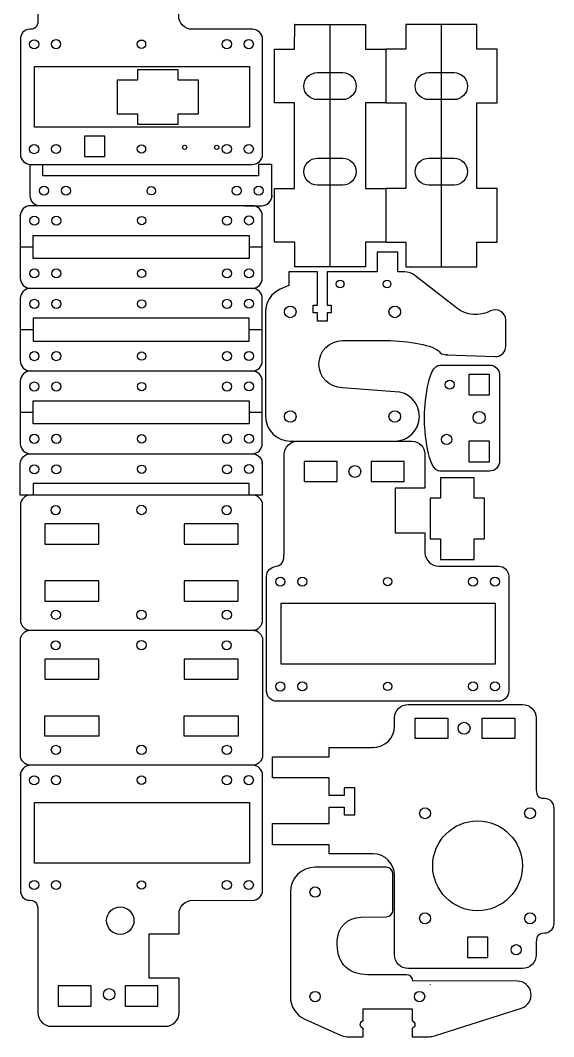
# Model space of a CAD drawing. Extents: x -242 to 725, y -105 to 391.
# Drawn here: x 566.4 to 724.7, y -104.7 to 196.6 of the extents above; entities that cross this region are included whole.
import ezdxf

# ---------------------------------------------------------------- set-up
doc = ezdxf.new("R2010")
doc.units = 0
doc.header["$MEASUREMENT"] = 0
doc.layers.add('LAYER_1', color=160, linetype='Continuous')

# ---------------------------------------------------------------- blocks, each defined once
blk = doc.blocks.new('AI9-BLK41')
at = {"layer": 'LAYER_1', "color": 1}
blk.add_circle((0, 0), 1.39, dxfattribs=at)
blk = doc.blocks.new('AI9-BLK40')
at = {"layer": 'LAYER_1', "color": 1}
blk.add_circle((0, 0), 1.39, dxfattribs=at)
blk = doc.blocks.new('AI9-BLK39')
at = {"layer": 'LAYER_1', "color": 1}
blk.add_circle((0, 0), 1.35, dxfattribs=at)
blk = doc.blocks.new('AI9-BLK38')
at = {"layer": 'LAYER_1', "color": 1}
blk.add_circle((0, 0), 1.35, dxfattribs=at)
blk = doc.blocks.new('AI9-BLK37')
at = {"layer": 'LAYER_1', "color": 1}
blk.add_circle((0, 0), 1.35, dxfattribs=at)
blk = doc.blocks.new('AI9-BLK36')
at = {"layer": 'LAYER_1', "color": 1}
blk.add_circle((0, 0), 1.35, dxfattribs=at)
blk = doc.blocks.new('AI9-BLK35')
at = {"layer": 'LAYER_1', "color": 1}
blk.add_circle((0, 0), 1.39, dxfattribs=at)
blk = doc.blocks.new('AI9-BLK34')
at = {"layer": 'LAYER_1', "color": 1}
blk.add_circle((0, 0), 1.35, dxfattribs=at)
blk = doc.blocks.new('AI9-BLK33')
at = {"layer": 'LAYER_1', "color": 1}
blk.add_circle((0, 0), 1.35, dxfattribs=at)
blk = doc.blocks.new('AI9-BLK32')
at = {"layer": 'LAYER_1', "color": 1}
blk.add_circle((0, 0), 1.39, dxfattribs=at)
blk = doc.blocks.new('AI9-BLK31')
at = {"layer": 'LAYER_1', "color": 1}
blk.add_circle((0, 0), 1.35, dxfattribs=at)
blk = doc.blocks.new('AI9-BLK30')
at = {"layer": 'LAYER_1', "color": 1}
blk.add_circle((0, 0), 1.35, dxfattribs=at)
blk = doc.blocks.new('AI9-BLK6')
at = {"layer": 'LAYER_1', "color": 1}
blk.add_open_spline([(1.72, 0), (1.72, 0.95), (0.95, 1.72), (0, 1.72), (-0.95, 1.72), (-1.72, 0.95), (-1.72, 0), (-1.72, -0.95), (-0.95, -1.72), (0, -1.72), (0.95, -1.72), (1.72, -0.95), (1.72, 0), (1.72, 0), (1.72, 0), (1.72, 0)], degree=3, knots=[0, 0, 0, 0, 1, 1, 1, 2, 2, 2, 3, 3, 3, 4, 4, 4, 5, 5, 5, 5], dxfattribs=at)
blk = doc.blocks.new('AI9-BLK5')
at = {"layer": 'LAYER_1', "color": 1}
blk.add_open_spline([(1.72, 0), (1.72, 0.95), (0.95, 1.72), (0, 1.72), (-0.95, 1.72), (-1.72, 0.95), (-1.72, 0), (-1.72, -0.95), (-0.95, -1.72), (0, -1.72), (0.95, -1.72), (1.72, -0.95), (1.72, 0), (1.72, 0), (1.72, 0), (1.72, 0)], degree=3, knots=[0, 0, 0, 0, 1, 1, 1, 2, 2, 2, 3, 3, 3, 4, 4, 4, 5, 5, 5, 5], dxfattribs=at)
blk = doc.blocks.new('AI9-BLK4')
at = {"layer": 'LAYER_1', "color": 1}
blk.add_open_spline([(1.72, 0), (1.72, 0.95), (0.95, 1.72), (0, 1.72), (-0.95, 1.72), (-1.72, 0.95), (-1.72, 0), (-1.72, -0.95), (-0.95, -1.72), (0, -1.72), (0.95, -1.72), (1.72, -0.95), (1.72, 0), (1.72, 0), (1.72, 0), (1.72, 0)], degree=3, knots=[0, 0, 0, 0, 1, 1, 1, 2, 2, 2, 3, 3, 3, 4, 4, 4, 5, 5, 5, 5], dxfattribs=at)
blk = doc.blocks.new('AI9-BLK3')
at = {"layer": 'LAYER_1', "color": 1}
blk.add_open_spline([(1.72, 0), (1.72, 0.95), (0.95, 1.72), (0, 1.72), (-0.95, 1.72), (-1.72, 0.95), (-1.72, 0), (-1.72, -0.95), (-0.95, -1.72), (0, -1.72), (0.95, -1.72), (1.72, -0.95), (1.72, 0), (1.72, 0), (1.72, 0), (1.72, 0)], degree=3, knots=[0, 0, 0, 0, 1, 1, 1, 2, 2, 2, 3, 3, 3, 4, 4, 4, 5, 5, 5, 5], dxfattribs=at)
blk = doc.blocks.new('AI9-BLK2')
at = {"layer": 'LAYER_1', "color": 7}
blk.add_lwpolyline([(16.511654, -28.635375), (10.510986, -28.635375), (10.510986, -35.878344), (-10.510986, -35.878344), (-10.510986, -28.635375), (-16.511654, -28.635375), (-16.513032, -12.669425), (-10.512364, -12.669425), (-10.513053, 12.660984), (-16.513721, 12.660984), (-16.513721, 28.65863), (-10.513053, 28.65863), (-10.510986, 35.878172), (-10.513053, 35.878172), (10.513053, 35.878172), (10.513053, 28.65863), (16.513721, 28.65863)], dxfattribs=at)

msp = doc.modelspace()

# ---------------------------------------------------------------- linework, layer by layer
at = {"layer": 'LAYER_1', "color": 1}
for p, q in [((658.36, 123.52), (658.36, 195.28)), ((691.38, 123.52), (691.38, 195.28))]:
    msp.add_line(p, q, dxfattribs=at)
at = {"layer": 'LAYER_1', "color": 239}
for p, q in [((674.87, 188.06), (674.87, 172.06)), ((674.87, 146.73), (674.87, 130.76))]:
    msp.add_line(p, q, dxfattribs=at)
at = {"layer": 'LAYER_1', "color": 7}
for p, q in [((570.3, 129.36), (566.45, 129.36)), ((638.25, 129.36), (634.3, 129.36)), ((570.3, 104.85), (566.45, 104.85)), ((638.25, 104.85), (634.3, 104.85)), ((570.3, 80.34), (566.45, 80.34)), ((638.25, 80.34), (634.3, 80.34)), ((688.13, -89.37), (688.13, -89.27))]:
    msp.add_line(p, q, dxfattribs=at)
for points in [[(707.89, 130.76), (707.9, 146.73), (701.9, 146.73), (701.9, 172.06), (707.9, 172.06), (707.9, 188.06), (701.9, 188.06), (701.9, 195.28), (680.87, 195.28), (680.87, 195.28), (680.87, 188.06), (674.87, 188.06), (674.87, 172.06), (680.87, 172.06), (680.87, 146.73), (674.87, 146.73), (674.87, 130.76), (680.87, 130.76), (680.87, 123.52), (701.89, 123.52), (701.89, 130.76), (707.89, 130.76)], [(674.87, 172.06), (668.87, 172.06), (668.87, 146.73), (674.87, 146.73)], [(638.25, 55.83), (634.3, 55.83), (634.3, 59.27), (570.3, 59.27), (570.3, 55.83)]]:
    msp.add_lwpolyline(points, dxfattribs=at)
at = {"layer": 'LAYER_1', "color": 1}
for points in [[(570.68, 164.88), (570.68, 182.85), (634.43, 182.85), (634.43, 164.88)], [(591.55, 156.16), (591.55, 162.19), (585.52, 162.19), (585.52, 156.16)], [(699.67, 85.41), (699.67, 91.7), (705.52, 91.7), (705.52, 85.41)], [(634.3, 83.78), (634.3, 76.9), (570.3, 76.9), (570.3, 83.78)], [(699.66, 65.6), (699.66, 71.86), (705.51, 71.86), (705.51, 65.6)], [(660.46, 65.81), (650.71, 65.81), (650.71, 59.81), (660.46, 59.81)], [(680.32, 65.81), (670.57, 65.81), (670.57, 59.81), (680.32, 59.81)], [(643.71, 23.73), (643.71, 5.76), (707.46, 5.76), (707.46, 23.73)], [(683.64, -10.26), (693.33, -10.26), (693.33, -16.29), (683.64, -16.29)], [(703.5, -10.26), (713.2, -10.26), (713.2, -16.29), (703.5, -16.29)], [(570.68, -53.29), (570.68, -35.32), (634.43, -35.32), (634.43, -53.29)], [(699.1, -81.25), (705.13, -81.25), (705.13, -75.22), (699.1, -75.22)], [(577.68, -95.63), (587.43, -95.63), (587.43, -89.63), (577.68, -89.63)], [(597.54, -95.63), (607.29, -95.63), (607.29, -89.63), (597.54, -89.63)]]:
    msp.add_lwpolyline(points, close=True, dxfattribs=at)
at = {"layer": 'LAYER_1', "color": 250}
msp.add_lwpolyline([(570.3, 125.92), (570.3, 132.8), (634.3, 132.8), (634.3, 125.92)], close=True, dxfattribs=at)
at = {"layer": 'LAYER_1', "color": 7}
msp.add_lwpolyline([(570.3, 108.29), (570.3, 101.41), (634.3, 101.41), (634.3, 108.29)], close=True, dxfattribs=at)
at = {"layer": 'LAYER_1', "color": 1}
for points in [[(691.09, 36.78), (701.14, 36.78), (701.14, 42.82), (704.16, 42.82), (704.16, 54.88), (701.14, 54.88), (701.14, 60.91), (691.09, 60.91), (691.09, 54.88), (688.08, 54.88), (688.08, 42.82), (691.09, 42.82), (691.09, 36.78)], [(589.73, 47.26), (573.73, 47.26), (573.73, 41.26), (589.73, 41.26), (589.73, 47.26)], [(631.06, 47.26), (615.06, 47.26), (615.06, 41.26), (631.06, 41.26), (631.06, 47.26)], [(589.73, 30.4), (573.73, 30.4), (573.73, 24.4), (589.73, 24.4), (589.73, 30.4)], [(631.06, 30.4), (615.06, 30.4), (615.06, 24.4), (631.06, 24.4), (631.06, 30.4)], [(589.73, 7.21), (573.73, 7.21), (573.73, 1.21), (589.73, 1.21), (589.73, 7.21)], [(631.06, 7.21), (615.06, 7.21), (615.06, 1.21), (631.06, 1.21), (631.06, 7.21)], [(589.73, -9.64), (589.73, -15.64), (573.73, -15.64), (573.73, -9.64), (589.73, -9.64)], [(631.06, -9.64), (631.06, -15.64), (615.06, -15.64), (615.06, -9.64), (631.06, -9.64)]]:
    msp.add_lwpolyline(points, dxfattribs=at)
for centre, radius in [((570.56, 189.45), 1.35), ((577.07, 189.49), 1.35), ((602.4, 189.49), 1.24), ((627.73, 189.49), 1.35), ((634.24, 189.49), 1.35), ((570.56, 158.38), 1.35), ((577.07, 158.42), 1.35), ((627.73, 158.42), 1.35), ((634.24, 158.42), 1.35), ((602.4, 158.42), 1.24), ((615.2, 158.93), 0.625), ((624.73, 158.93), 0.625), ((573.46, 146.04), 1.35), ((579.97, 146.04), 1.35), ((605.3, 146.03), 1.24), ((630.63, 146.04), 1.35), ((637.14, 146.08), 1.35), ((634.3, 137.24), 1.35), ((570.62, 137.2), 1.35), ((577.13, 137.2), 1.35), ((602.45, 137.2), 1.24), ((627.78, 137.2), 1.35), ((570.62, 121.53), 1.35), ((577.13, 121.53), 1.35), ((602.45, 121.52), 1.24), ((627.78, 121.53), 1.35), ((634.3, 121.57), 1.35), ((661.33, 118.41), 1.15), ((675.27, 118.41), 1.15), ((570.62, 112.51), 1.35), ((577.13, 112.51), 1.35), ((602.45, 112.51), 1.24), ((627.78, 112.51), 1.35), ((634.3, 112.55), 1.35), ((570.62, 97.02), 1.35), ((577.13, 97.02), 1.35), ((602.45, 97.02), 1.24), ((627.78, 97.02), 1.35), ((634.3, 97.06), 1.35), ((570.62, 88), 1.35), ((577.13, 88), 1.35), ((602.45, 88), 1.24), ((627.78, 88), 1.35), ((634.3, 88.05), 1.35), ((693.87, 88.58), 1.35), ((702.59, 78.84), 1.8), ((570.62, 72.51), 1.35), ((577.13, 72.51), 1.35), ((602.45, 72.5), 1.24), ((627.78, 72.51), 1.35), ((634.3, 72.55), 1.35), ((692.94, 72.33), 1.51), ((570.62, 63.49), 1.35), ((577.13, 63.49), 1.35), ((602.45, 63.49), 1.24), ((627.78, 63.49), 1.35), ((634.3, 63.53), 1.35), ((665.71, 62.82), 1.75), ((643.59, 30.14), 1.35), ((650.1, 30.18), 1.35), ((675.43, 30.19), 1.24), ((700.76, 30.18), 1.35), ((707.27, 30.18), 1.35), ((643.59, -0.93), 1.35), ((650.1, -0.88), 1.35), ((675.43, -0.88), 1.24), ((700.76, -0.88), 1.35), ((707.27, -0.88), 1.35), ((698.11, -13.28), 1.76), ((570.56, -28.72), 1.35), ((577.07, -28.68), 1.35), ((602.4, -28.68), 1.24), ((627.73, -28.68), 1.35), ((634.24, -28.68), 1.35), ((686.54, -38.49), 1.63), ((717.69, -38.49), 1.63), ((702.12, -54.06), 13.32), ((570.56, -59.79), 1.35), ((577.07, -59.75), 1.35), ((602.4, -59.75), 1.24), ((627.73, -59.75), 1.35), ((634.24, -59.75), 1.35), ((653.91, -61.85), 1.53), ((596.11, -70.33), 4.06), ((686.54, -69.64), 1.63), ((717.69, -69.64), 1.63), ((592.79, -92.17), 1.7), ((653.91, -92.85), 1.53), ((684.91, -92.85), 1.53)]:
    msp.add_circle(centre, radius, dxfattribs=at)
at = {"layer": 'LAYER_1', "color": 250}
for points, knots in [([(571.69, 221.13), (571.69, 221.13), (577.69, 221.13), (577.69, 221.13), (577.69, 221.13), (577.69, 227.13), (577.69, 227.13), (577.69, 227.13), (587.43, 227.13), (587.43, 227.13), (587.43, 227.13), (587.43, 221.13), (587.43, 221.13), (587.43, 221.13), (590.83, 221.13), (590.83, 221.13), (590.83, 221.13), (590.83, 210.5), (590.83, 210.5), (590.83, 210.5), (588.6, 210.5), (588.6, 210.5), (588.6, 210.5), (588.6, 207.58), (588.6, 207.58), (588.6, 207.58), (590.83, 207.58), (590.83, 207.58), (590.83, 207.58), (590.83, 207.58), (590.83, 207.58), (590.83, 207.58), (594.38, 207.58), (594.38, 207.58), (594.38, 207.58), (594.38, 207.58), (594.38, 207.58), (594.38, 207.58), (596.61, 207.58), (596.61, 207.58), (596.61, 207.58), (596.61, 210.5), (596.61, 210.5), (596.61, 210.5), (594.38, 210.5), (594.38, 210.5), (594.38, 210.5), (594.38, 221.13), (594.38, 221.13), (594.38, 221.13), (597.44, 221.13), (597.44, 221.13), (597.44, 221.13), (597.44, 227.13), (597.44, 227.13), (597.44, 227.13), (607.29, 227.12), (607.29, 227.12), (607.29, 227.12), (607.29, 221.12), (607.29, 221.12), (607.29, 221.12), (613.44, 221.13), (613.44, 221.13), (613.44, 221.13), (613.44, 217.14), (613.44, 217.14), (613.44, 217.14), (604.63, 217.14), (604.63, 217.14), (604.63, 217.14), (604.63, 203.95), (604.63, 203.95), (604.63, 203.95), (613.44, 203.95), (613.44, 203.95), (613.44, 203.95), (613.44, 197.91), (613.44, 197.91), (613.44, 195.7), (615.23, 193.91), (617.44, 193.91), (617.44, 193.91), (617.44, 193.91), (617.44, 193.91), (617.44, 193.91), (635.32, 193.91), (635.32, 193.91), (636.98, 193.91), (638.32, 192.57), (638.32, 190.91), (638.32, 190.91), (638.32, 156.87), (638.32, 156.87), (638.32, 155.21), (636.98, 153.87), (635.32, 153.87), (635.32, 153.87), (635.32, 153.87), (635.32, 153.87), (635.32, 153.87), (569.48, 153.87), (569.48, 153.87), (567.82, 153.87), (566.48, 155.21), (566.48, 156.87), (566.48, 156.87), (566.48, 190.91), (566.48, 190.91), (566.48, 192.57), (567.58, 193.91), (569.24, 193.91), (571.43, 193.91), (571.67, 195.09), (571.69, 197.28), (571.69, 197.28), (571.69, 221.13), (571.69, 221.13)], [0, 0, 0, 0, 1, 1, 1, 2, 2, 2, 3, 3, 3, 4, 4, 4, 5, 5, 5, 6, 6, 6, 7, 7, 7, 8, 8, 8, 9, 9, 9, 10, 10, 10, 11, 11, 11, 12, 12, 12, 13, 13, 13, 14, 14, 14, 15, 15, 15, 16, 16, 16, 17, 17, 17, 18, 18, 18, 19, 19, 19, 20, 20, 20, 21, 21, 21, 22, 22, 22, 23, 23, 23, 24, 24, 24, 25, 25, 25, 26, 26, 26, 27, 27, 27, 28, 28, 28, 29, 29, 29, 30, 30, 30, 31, 31, 31, 32, 32, 32, 33, 33, 33, 34, 34, 34, 35, 35, 35, 36, 36, 36, 37, 37, 37, 38, 38, 38, 39, 39, 39, 39]), ([(724.7, -37.04), (724.7, -35.39), (723.59, -34.05), (721.94, -34.05), (719.74, -34.05), (719.5, -32.87), (719.48, -30.67), (719.48, -30.67), (719.48, -10.25), (719.48, -10.25), (719.48, -8.03), (717.69, -6.23), (715.46, -6.23), (715.46, -6.23), (681.5, -6.23), (681.5, -6.23), (679.28, -6.23), (677.48, -8.03), (677.48, -10.25), (677.48, -10.25), (677.48, -10.26), (677.48, -10.26), (677.48, -10.26), (677.48, -10.25), (677.48, -10.25), (677.48, -10.25), (677.48, -12.66), (677.48, -12.66), (677.48, -16.24), (674.53, -19.03), (670.96, -19.03), (670.96, -19.03), (670.96, -19.04), (670.96, -19.04), (670.96, -19.04), (671.11, -19.04), (671.11, -19.04), (671.11, -19.04), (658.11, -19.04), (658.11, -19.04), (658.11, -19.04), (658.11, -19.04), (658.11, -19.04), (658.11, -19.04), (658.11, -21.68), (658.11, -21.68), (658.11, -21.68), (658.11, -21.72), (658.11, -21.72), (658.11, -21.72), (641.25, -21.72), (641.25, -21.72), (641.25, -21.72), (641.25, -27.97), (641.25, -27.97), (641.25, -27.97), (658.11, -27.97), (658.11, -27.97), (658.11, -27.97), (658.11, -33.18), (658.11, -33.18), (658.11, -33.18), (662.54, -33.18), (662.54, -33.18), (662.54, -33.18), (662.54, -30.96), (662.54, -30.96), (662.54, -30.96), (665.67, -30.96), (665.67, -30.96), (665.67, -30.96), (665.67, -38.95), (665.67, -38.95), (665.67, -38.95), (662.54, -38.95), (662.54, -38.95), (662.54, -38.95), (662.54, -36.73), (662.54, -36.73), (662.54, -36.73), (658.11, -36.73), (658.11, -36.73), (658.11, -36.73), (658.11, -41.52), (658.11, -41.52), (658.11, -41.52), (641.25, -41.52), (641.25, -41.52), (641.25, -41.52), (641.25, -47.82), (641.25, -47.82), (641.25, -47.82), (641.25, -47.82), (641.25, -47.82), (641.25, -47.82), (658.11, -47.82), (658.11, -47.82), (658.11, -47.82), (658.11, -50.49), (658.11, -50.49), (658.11, -50.49), (671.11, -50.49), (671.11, -50.49), (674.68, -50.49), (677.48, -53.39), (677.48, -56.96), (677.48, -56.96), (677.48, -56.96), (677.48, -56.96), (677.48, -56.96), (677.48, -80.46), (677.48, -80.46), (677.48, -82.68), (679.28, -84.53), (681.5, -84.53), (681.5, -84.53), (715.46, -84.53), (715.46, -84.53), (716.53, -84.53), (717.55, -84.05), (718.31, -83.3), (719.06, -82.55), (719.48, -81.52), (719.48, -80.46), (719.48, -80.46), (719.48, -77.46), (719.48, -77.46), (719.5, -75.26), (719.74, -74.08), (721.94, -74.08), (723.59, -74.08), (724.7, -72.74), (724.7, -71.09), (724.7, -71.09), (724.7, -37.04), (724.7, -37.04)], [0, 0, 0, 0, 1, 1, 1, 2, 2, 2, 3, 3, 3, 4, 4, 4, 5, 5, 5, 6, 6, 6, 7, 7, 7, 8, 8, 8, 9, 9, 9, 10, 10, 10, 11, 11, 11, 12, 12, 12, 13, 13, 13, 14, 14, 14, 15, 15, 15, 16, 16, 16, 17, 17, 17, 18, 18, 18, 19, 19, 19, 20, 20, 20, 21, 21, 21, 22, 22, 22, 23, 23, 23, 24, 24, 24, 25, 25, 25, 26, 26, 26, 27, 27, 27, 28, 28, 28, 29, 29, 29, 30, 30, 30, 31, 31, 31, 32, 32, 32, 33, 33, 33, 34, 34, 34, 35, 35, 35, 36, 36, 36, 37, 37, 37, 38, 38, 38, 39, 39, 39, 40, 40, 40, 41, 41, 41, 42, 42, 42, 43, 43, 43, 44, 44, 44, 45, 45, 45, 45])]:
    msp.add_open_spline(points, degree=3, knots=knots, dxfattribs=at)
at = {"layer": 'LAYER_1', "color": 7}
for points, knots in [([(601.21, 181.86), (601.21, 181.86), (613.27, 181.86), (613.27, 181.86), (613.27, 181.86), (613.27, 178.85), (613.27, 178.85), (613.27, 178.85), (619.3, 178.85), (619.3, 178.85), (619.3, 178.85), (619.3, 168.8), (619.3, 168.8), (619.3, 168.8), (613.27, 168.8), (613.27, 168.8), (613.27, 168.8), (613.27, 165.78), (613.27, 165.78), (613.27, 165.78), (601.21, 165.78), (601.21, 165.78), (601.21, 165.78), (601.21, 168.8), (601.21, 168.8), (601.21, 168.8), (595.18, 168.8), (595.18, 168.8), (595.18, 171.23), (595.18, 178.85), (595.18, 178.85), (595.18, 178.85), (601.21, 178.85), (601.21, 178.85), (601.21, 178.85), (601.21, 181.86), (601.21, 181.86)], [0, 0, 0, 0, 1, 1, 1, 2, 2, 2, 3, 3, 3, 4, 4, 4, 5, 5, 5, 6, 6, 6, 7, 7, 7, 8, 8, 8, 9, 9, 9, 10, 10, 10, 11, 11, 11, 12, 12, 12, 12]), ([(569.29, 153.87), (569.29, 153.87), (569.29, 144.62), (569.29, 144.62), (569.29, 142.96), (570.64, 141.62), (572.29, 141.62)], [0, 0, 0, 0, 1, 1, 1, 2, 2, 2, 2]), ([(633.1, 141.61), (633.1, 141.61), (638.1, 141.61), (638.1, 141.61), (639.76, 141.61), (641.1, 142.96), (641.1, 144.61), (641.1, 144.61), (641.1, 144.23), (641.1, 144.23), (641.1, 144.23), (641.1, 153.87), (641.1, 153.87), (641.1, 153.87), (637.14, 153.87), (637.14, 153.87), (637.14, 153.87), (637.14, 150.43), (637.14, 150.43), (637.14, 150.43), (573.15, 150.43), (573.15, 150.43), (573.15, 150.43), (573.15, 153.87), (573.15, 153.87)], [0, 0, 0, 0, 1, 1, 1, 2, 2, 2, 3, 3, 3, 4, 4, 4, 5, 5, 5, 6, 6, 6, 7, 7, 7, 8, 8, 8, 8]), ([(635.25, 117.1), (636.91, 117.1), (638.25, 118.45), (638.25, 120.1), (638.25, 120.1), (638.25, 138.62), (638.25, 138.62), (638.25, 140.27), (636.91, 141.62), (635.25, 141.62), (635.25, 141.62), (569.45, 141.62), (569.45, 141.62), (567.79, 141.62), (566.45, 140.27), (566.45, 138.61), (566.45, 138.61), (566.48, 139.01), (566.48, 139.01), (566.48, 139.01), (566.45, 138.61), (566.45, 138.61), (566.45, 138.61), (566.45, 120.11), (566.45, 120.11), (566.45, 118.45), (567.79, 117.11), (569.45, 117.11)], [0, 0, 0, 0, 1, 1, 1, 2, 2, 2, 3, 3, 3, 4, 4, 4, 5, 5, 5, 6, 6, 6, 7, 7, 7, 8, 8, 8, 9, 9, 9, 9]), ([(643.55, 116.82), (640.91, 115.64), (639.22, 113.02), (639.22, 110.14), (639.22, 110.14), (639.22, 83.67), (639.22, 83.67), (639.22, 83.67), (639.22, 79.13), (639.22, 79.13), (639.22, 75.09), (642.5, 71.81), (646.55, 71.81), (646.55, 71.81), (656.18, 71.81), (656.18, 71.81), (656.18, 71.81), (677.55, 71.81), (677.55, 71.81), (677.55, 71.81), (677.55, 71.81), (677.55, 71.81), (681.59, 71.81), (684.88, 75.09), (684.88, 79.14), (684.88, 83.18), (681.59, 86.47), (677.55, 86.47), (677.55, 86.47), (662.05, 87.64), (662.05, 87.64), (658.18, 87.64), (655.05, 90.77), (655.05, 94.64), (655.05, 98.51), (658.18, 101.64), (662.05, 101.64), (662.05, 101.64), (675.04, 101.64), (675.04, 101.64), (681.53, 101.64), (689.28, 100.21), (690.82, 98.32), (690.82, 98.32), (690.82, 98.32), (690.82, 98.32), (690.82, 97.81), (691.89, 97.4), (693.21, 97.4), (693.21, 97.4), (692.77, 97.42), (692.77, 97.42), (692.77, 97.42), (707.41, 96.88), (707.41, 96.88), (709.12, 96.88), (710.51, 98.26), (710.51, 99.98), (710.51, 99.98), (710.51, 107.65), (710.51, 107.65), (710.51, 108.73), (709.94, 109.73), (709.02, 110.29), (708.09, 110.86), (706.94, 110.9), (705.98, 110.4), (702.71, 108.71), (698.76, 109.07), (695.85, 111.34), (695.85, 111.34), (683.55, 120.93), (683.55, 120.93), (682.65, 121.63), (681.55, 122.01), (680.41, 122.01), (680.41, 122.01), (678.49, 122.01), (678.49, 122.01), (678.49, 122.01), (678.49, 127.85), (678.49, 127.85), (678.49, 127.85), (672.29, 127.85), (672.29, 127.85), (672.29, 127.85), (672.29, 122.01), (672.29, 122.01), (672.29, 122.01), (657.49, 122.01), (657.49, 122.01), (657.49, 122.01), (657.49, 112.15), (657.49, 112.15), (657.49, 112.15), (658.69, 112.15), (658.69, 112.15), (658.69, 112.15), (658.69, 109.85), (658.69, 109.85), (658.69, 109.85), (657.49, 109.85), (657.49, 109.85), (657.49, 109.85), (657.49, 107.35), (657.49, 107.35), (657.49, 107.35), (654.58, 107.35), (654.58, 107.35), (654.58, 107.35), (654.58, 109.85), (654.58, 109.85), (654.58, 109.85), (653.38, 109.85), (653.38, 109.85), (653.38, 109.85), (653.38, 112.15), (653.38, 112.15), (653.38, 112.15), (654.58, 112.15), (654.58, 112.15), (654.58, 112.15), (654.58, 122.01), (654.58, 122.01), (654.58, 122.01), (646.11, 122.01), (646.11, 122.01), (646.11, 122.01), (646.11, 117.99), (646.11, 117.99), (646.11, 117.99), (643.52, 116.82), (643.52, 116.82)], [0, 0, 0, 0, 1, 1, 1, 2, 2, 2, 3, 3, 3, 4, 4, 4, 5, 5, 5, 6, 6, 6, 7, 7, 7, 8, 8, 8, 9, 9, 9, 10, 10, 10, 11, 11, 11, 12, 12, 12, 13, 13, 13, 14, 14, 14, 15, 15, 15, 16, 16, 16, 17, 17, 17, 18, 18, 18, 19, 19, 19, 20, 20, 20, 21, 21, 21, 22, 22, 22, 23, 23, 23, 24, 24, 24, 25, 25, 25, 26, 26, 26, 27, 27, 27, 28, 28, 28, 29, 29, 29, 30, 30, 30, 31, 31, 31, 32, 32, 32, 33, 33, 33, 34, 34, 34, 35, 35, 35, 36, 36, 36, 37, 37, 37, 38, 38, 38, 39, 39, 39, 40, 40, 40, 41, 41, 41, 42, 42, 42, 43, 43, 43, 44, 44, 44, 44]), ([(635.25, 92.6), (636.91, 92.6), (638.25, 93.94), (638.25, 95.6), (638.25, 95.6), (638.25, 95.6), (638.25, 95.6), (638.25, 95.6), (638.25, 114.1), (638.25, 114.1), (638.25, 114.1), (638.25, 114.1), (638.25, 114.1), (638.25, 115.76), (636.91, 117.1), (635.25, 117.1), (635.25, 117.1), (569.45, 117.1), (569.45, 117.1), (567.79, 117.1), (566.45, 115.76), (566.45, 114.1), (566.45, 114.1), (566.45, 95.6), (566.45, 95.6), (566.45, 93.94), (567.79, 92.6), (569.45, 92.6)], [0, 0, 0, 0, 1, 1, 1, 2, 2, 2, 3, 3, 3, 4, 4, 4, 5, 5, 5, 6, 6, 6, 7, 7, 7, 8, 8, 8, 9, 9, 9, 9]), ([(690.93, 94.38), (687.32, 94.38), (686.34, 82.26), (686.34, 78.65), (686.34, 75.04), (687.32, 62.92), (690.93, 62.92), (690.93, 62.92), (705.66, 62.92), (705.66, 62.92), (706.46, 62.92), (707.22, 63.24), (707.79, 63.81), (708.35, 64.37), (708.67, 65.14), (708.67, 65.94), (708.67, 65.94), (708.67, 91.36), (708.67, 91.36), (708.67, 93.03), (707.32, 94.38), (705.66, 94.38), (705.66, 94.38), (690.93, 94.38), (690.93, 94.38)], [0, 0, 0, 0, 1, 1, 1, 2, 2, 2, 3, 3, 3, 4, 4, 4, 5, 5, 5, 6, 6, 6, 7, 7, 7, 8, 8, 8, 8]), ([(635.25, 68.08), (636.91, 68.08), (638.25, 69.43), (638.25, 71.08), (638.25, 71.08), (638.25, 89.6), (638.25, 89.6), (638.25, 91.25), (636.91, 92.6), (635.25, 92.6), (635.25, 92.6), (569.45, 92.59), (569.45, 92.59), (567.79, 92.59), (566.45, 91.25), (566.45, 89.59), (566.45, 89.59), (566.45, 71.09), (566.45, 71.09), (566.45, 69.43), (567.79, 68.09), (569.45, 68.09)], [0, 0, 0, 0, 1, 1, 1, 2, 2, 2, 3, 3, 3, 4, 4, 4, 5, 5, 5, 6, 6, 6, 7, 7, 7, 7]), ([(682.58, 71.81), (683.64, 71.81), (684.66, 71.39), (685.41, 70.64), (686.16, 69.89), (686.46, 68.87), (686.46, 68.24), (686.46, 68.24), (686.46, 57.83), (686.46, 57.83), (686.46, 57.83), (677.66, 57.83), (677.66, 57.83), (677.66, 57.83), (677.66, 44.63), (677.66, 44.63), (677.66, 44.63), (686.46, 44.63), (686.46, 44.63), (686.46, 44.63), (686.46, 44.23), (686.46, 44.23), (686.46, 44.23), (686.46, 38.75), (686.46, 38.75), (686.46, 37.69), (687.01, 36.67), (687.76, 35.92), (688.51, 35.17), (689.52, 34.75), (690.58, 34.75), (690.58, 34.75), (690.58, 34.75), (690.58, 34.75), (690.58, 34.75), (708.35, 34.75), (708.35, 34.75), (710.01, 34.75), (711.35, 33.4), (711.35, 31.75), (711.35, 31.75), (711.35, -2.3), (711.35, -2.3), (711.35, -3.95), (710.01, -5.3), (708.35, -5.3), (708.35, -5.3), (708.31, -5.3), (708.31, -5.3), (708.31, -5.3), (642.51, -5.3), (642.51, -5.3), (642.51, -5.3), (642.51, -5.3), (642.51, -5.3), (640.85, -5.3), (639.51, -3.96), (639.51, -2.3), (639.51, -2.3), (639.51, -2.68), (639.51, -2.68), (639.51, -2.68), (639.51, 31.74), (639.51, 31.74), (639.51, 33.28), (640.78, 34.55), (642.27, 34.72), (644.28, 34.96), (644.69, 36.45), (644.71, 38.52), (644.71, 38.52), (644.71, 38.52), (644.71, 38.52), (644.71, 38.52), (644.71, 67.8), (644.71, 67.8)], [0, 0, 0, 0, 1, 1, 1, 2, 2, 2, 3, 3, 3, 4, 4, 4, 5, 5, 5, 6, 6, 6, 7, 7, 7, 8, 8, 8, 9, 9, 9, 10, 10, 10, 11, 11, 11, 12, 12, 12, 13, 13, 13, 14, 14, 14, 15, 15, 15, 16, 16, 16, 17, 17, 17, 18, 18, 18, 19, 19, 19, 20, 20, 20, 21, 21, 21, 22, 22, 22, 23, 23, 23, 24, 24, 24, 25, 25, 25, 25]), ([(644.71, 67.8), (644.71, 67.8), (644.71, 67.8), (644.71, 67.8), (644.71, 70.01), (646.5, 71.81), (648.71, 71.81), (648.71, 71.81), (682.58, 71.81), (682.58, 71.81)], [0, 0, 0, 0, 1, 1, 1, 2, 2, 2, 3, 3, 3, 3]), ([(570.3, 55.83), (570.3, 55.83), (566.45, 55.83), (566.45, 55.83), (566.45, 55.83), (566.45, 65.08), (566.45, 65.08), (566.45, 66.74), (567.79, 68.08), (569.45, 68.08), (569.45, 68.08), (635.25, 68.08), (635.25, 68.08), (636.91, 68.08), (638.25, 66.74), (638.25, 65.08), (638.25, 65.08), (638.25, 65.47), (638.25, 65.47), (638.25, 65.47), (638.25, 55.83), (638.25, 55.83)], [0, 0, 0, 0, 1, 1, 1, 2, 2, 2, 3, 3, 3, 4, 4, 4, 5, 5, 5, 6, 6, 6, 7, 7, 7, 7]), ([(635.32, 15.79), (636.98, 15.79), (638.32, 14.44), (638.32, 12.79), (638.32, 12.79), (638.32, -21.26), (638.32, -21.26), (638.32, -22.91), (636.98, -24.26), (635.32, -24.26), (635.32, -24.26), (569.47, -24.26), (569.47, -24.26), (567.82, -24.26), (566.47, -22.92), (566.47, -21.26), (566.47, -21.26), (566.47, 12.79), (566.47, 12.79), (566.47, 14.44), (567.82, 15.79), (569.47, 15.79), (569.47, 15.79), (569.47, 15.79), (569.47, 15.79), (569.47, 15.79), (635.32, 15.79), (635.32, 15.79), (636.98, 15.79), (638.32, 17.13), (638.32, 18.79), (638.32, 18.79), (638.32, 52.83), (638.32, 52.83), (638.32, 54.49), (636.98, 55.83), (635.32, 55.83), (635.32, 55.83), (569.47, 55.83), (569.47, 55.83), (567.82, 55.83), (566.47, 54.49), (566.47, 52.83), (566.47, 52.83), (566.47, 18.79), (566.47, 18.79), (566.47, 17.13), (567.82, 15.79), (569.47, 15.79)], [0, 0, 0, 0, 1, 1, 1, 2, 2, 2, 3, 3, 3, 4, 4, 4, 5, 5, 5, 6, 6, 6, 7, 7, 7, 8, 8, 8, 9, 9, 9, 10, 10, 10, 11, 11, 11, 12, 12, 12, 13, 13, 13, 14, 14, 14, 15, 15, 15, 16, 16, 16, 16]), ([(638.32, -61.31), (638.32, -61.31), (638.32, -27.26), (638.32, -27.26), (638.32, -25.6), (636.98, -24.26), (635.32, -24.26), (635.32, -24.26), (569.47, -24.26), (569.47, -24.26), (567.82, -24.26), (566.47, -25.6), (566.47, -27.26), (566.47, -27.26), (566.47, -26.87), (566.47, -26.87), (566.47, -26.87), (566.47, -61.3), (566.47, -61.3), (566.47, -62.96), (567.58, -64.3), (569.24, -64.3), (571.43, -64.3), (571.67, -65.73), (571.69, -67.92), (571.69, -67.92), (571.69, -97.64), (571.69, -97.64)], [0, 0, 0, 0, 1, 1, 1, 2, 2, 2, 3, 3, 3, 4, 4, 4, 5, 5, 5, 6, 6, 6, 7, 7, 7, 8, 8, 8, 9, 9, 9, 9]), ([(655.41, -54.52), (655.41, -54.52), (653.9, -54.52), (653.9, -54.52), (649.86, -54.52), (646.58, -57.8), (646.58, -61.85), (646.58, -61.85), (646.58, -92.85), (646.58, -92.85), (646.58, -95.74), (648.27, -98.36), (650.9, -99.54), (650.9, -99.54), (661.45, -104.27), (661.45, -104.27), (662.11, -104.57), (662.57, -104.72), (663.29, -104.72), (663.29, -104.72), (668.13, -104.72), (668.13, -104.72), (668.13, -104.72), (668.13, -102.23), (668.13, -102.23), (668.13, -102.23), (668, -102.19), (668, -102.19), (667.57, -102.01), (667.28, -101.59), (667.28, -101.12), (667.28, -100.65), (667.57, -100.23), (668, -100.06), (668, -100.06), (668.13, -100.01), (668.13, -100.01), (668.13, -100.01), (668.13, -96.5), (668.13, -96.5), (668.13, -96.5), (682.68, -96.5), (682.68, -96.5), (682.68, -96.5), (682.68, -100.01), (682.68, -100.01), (682.68, -100.01), (682.81, -100.06), (682.81, -100.06), (683.24, -100.23), (683.53, -100.65), (683.53, -101.12), (683.53, -101.59), (683.24, -102.01), (682.81, -102.19), (682.81, -102.19), (682.68, -102.23), (682.68, -102.23), (682.68, -102.23), (682.68, -104.72), (682.68, -104.72), (682.68, -104.72), (687.77, -104.72), (687.77, -104.72), (688.29, -104.72), (688.82, -104.64), (689.32, -104.48), (689.32, -104.48), (715.15, -96.26), (715.15, -96.26), (717.08, -95.64), (718.27, -93.72), (717.96, -91.72), (717.65, -89.73), (715.93, -88.25), (713.91, -88.25), (713.91, -88.25), (682.93, -88.2), (682.93, -88.2), (682.93, -88.2), (682.93, -88.3), (682.93, -88.3), (682.93, -88.3), (682.93, -88.3), (682.93, -88.3), (682.93, -87.22), (682.06, -86.35), (680.98, -86.35), (680.98, -86.35), (669.48, -86.35), (669.48, -86.35), (664.22, -86.35), (660.48, -83.44), (660.48, -77.35), (660.48, -77.35), (660.48, -76.31), (660.48, -76.31), (660.48, -72.44), (663.61, -69.31), (667.48, -69.31), (667.48, -69.31), (667.48, -69.31), (667.48, -69.31), (667.48, -69.31), (675.05, -69.18), (675.05, -69.18), (676.13, -69.18), (677, -68.31), (677, -67.23), (677, -67.23), (677, -56.47), (677, -56.47), (677, -55.4), (676.13, -54.52), (675.05, -54.52), (675.05, -54.52), (669.18, -54.52), (669.18, -54.52), (669.18, -54.52), (669.17, -54.52), (669.17, -54.52), (669.17, -54.52), (669.18, -54.52), (669.18, -54.52), (669.18, -54.52), (663.54, -54.52), (663.54, -54.52), (663.54, -54.52), (653.9, -54.52), (653.9, -54.52), (649.86, -54.52), (646.58, -57.8), (646.58, -61.85), (646.58, -61.85), (646.58, -66.39), (646.58, -66.39), (646.58, -66.39), (646.58, -92.85), (646.58, -92.85), (646.58, -95.74), (648.27, -98.36), (650.9, -99.54)], [0, 0, 0, 0, 1, 1, 1, 2, 2, 2, 3, 3, 3, 4, 4, 4, 5, 5, 5, 6, 6, 6, 7, 7, 7, 8, 8, 8, 9, 9, 9, 10, 10, 10, 11, 11, 11, 12, 12, 12, 13, 13, 13, 14, 14, 14, 15, 15, 15, 16, 16, 16, 17, 17, 17, 18, 18, 18, 19, 19, 19, 20, 20, 20, 21, 21, 21, 22, 22, 22, 23, 23, 23, 24, 24, 24, 25, 25, 25, 26, 26, 26, 27, 27, 27, 28, 28, 28, 29, 29, 29, 30, 30, 30, 31, 31, 31, 32, 32, 32, 33, 33, 33, 34, 34, 34, 35, 35, 35, 36, 36, 36, 37, 37, 37, 38, 38, 38, 39, 39, 39, 40, 40, 40, 41, 41, 41, 42, 42, 42, 43, 43, 43, 44, 44, 44, 45, 45, 45, 46, 46, 46, 47, 47, 47, 47]), ([(571.69, -97.64), (571.69, -99.85), (573.48, -101.64), (575.69, -101.64), (575.69, -101.64), (609.55, -101.64), (609.55, -101.64), (611.76, -101.64), (613.55, -99.85), (613.55, -97.64), (613.55, -97.64), (613.55, -87.39), (613.55, -87.39), (613.55, -87.39), (604.63, -87.39), (604.63, -87.39), (604.63, -87.39), (604.63, -74.19), (604.63, -74.19), (604.63, -74.19), (613.55, -74.19), (613.55, -74.19), (613.55, -74.19), (613.55, -68.3), (613.55, -68.3), (613.55, -67.24), (613.97, -66.23), (614.72, -65.48), (615.47, -64.73), (616.49, -64.3), (617.55, -64.3), (617.55, -64.3), (635.32, -64.31), (635.32, -64.31), (636.98, -64.31), (638.32, -62.96), (638.32, -61.31)], [0, 0, 0, 0, 1, 1, 1, 2, 2, 2, 3, 3, 3, 4, 4, 4, 5, 5, 5, 6, 6, 6, 7, 7, 7, 8, 8, 8, 9, 9, 9, 10, 10, 10, 11, 11, 11, 12, 12, 12, 12])]:
    msp.add_open_spline(points, degree=3, knots=knots, dxfattribs=at)
at = {"layer": 'LAYER_1', "color": 1}
for points, knots in [([(662.11, 173.06), (664.32, 173.06), (666.11, 174.85), (666.11, 177.06), (666.11, 179.27), (664.32, 181.06), (662.11, 181.06), (662.11, 181.06), (654.6, 181.06), (654.6, 181.06), (652.39, 181.06), (650.6, 179.27), (650.6, 177.06), (650.6, 174.85), (652.39, 173.06), (654.6, 173.06), (654.6, 173.06), (662.11, 173.06), (662.11, 173.06)], [0, 0, 0, 0, 1, 1, 1, 2, 2, 2, 3, 3, 3, 4, 4, 4, 5, 5, 5, 6, 6, 6, 6]), ([(695.13, 173.06), (697.34, 173.06), (699.14, 174.85), (699.14, 177.06), (699.14, 179.27), (697.34, 181.06), (695.13, 181.06), (695.13, 181.06), (687.63, 181.06), (687.63, 181.06), (685.42, 181.06), (683.63, 179.27), (683.63, 177.06), (683.63, 174.85), (685.42, 173.06), (687.63, 173.06), (687.63, 173.06), (695.13, 173.06), (695.13, 173.06)], [0, 0, 0, 0, 1, 1, 1, 2, 2, 2, 3, 3, 3, 4, 4, 4, 5, 5, 5, 6, 6, 6, 6]), ([(662.11, 155.69), (662.11, 155.69), (654.6, 155.69), (654.6, 155.69), (652.39, 155.69), (650.6, 153.9), (650.6, 151.69), (650.6, 149.48), (652.39, 147.69), (654.6, 147.69), (654.6, 147.69), (658.36, 147.69), (658.36, 147.69), (658.36, 147.69), (662.11, 147.69), (662.11, 147.69), (664.32, 147.69), (666.11, 149.48), (666.11, 151.69), (666.11, 153.9), (664.32, 155.69), (662.11, 155.69)], [0, 0, 0, 0, 1, 1, 1, 2, 2, 2, 3, 3, 3, 4, 4, 4, 5, 5, 5, 6, 6, 6, 7, 7, 7, 7]), ([(695.13, 155.69), (695.13, 155.69), (687.63, 155.69), (687.63, 155.69), (685.42, 155.69), (683.63, 153.9), (683.63, 151.69), (683.63, 149.48), (685.42, 147.69), (687.63, 147.69), (687.63, 147.69), (691.38, 147.69), (691.38, 147.69), (691.38, 147.69), (695.13, 147.69), (695.13, 147.69), (697.34, 147.69), (699.14, 149.48), (699.14, 151.69), (699.14, 153.9), (697.34, 155.69), (695.13, 155.69)], [0, 0, 0, 0, 1, 1, 1, 2, 2, 2, 3, 3, 3, 4, 4, 4, 5, 5, 5, 6, 6, 6, 7, 7, 7, 7]), ([(713.58, -77.44), (712.75, -77.44), (712.08, -78.11), (712.08, -78.94), (712.08, -79.77), (712.75, -80.44), (713.58, -80.44), (714.41, -80.44), (715.08, -79.77), (715.08, -78.94), (715.08, -78.11), (714.41, -77.44), (713.58, -77.44), (713.58, -77.44), (713.58, -77.44), (713.58, -77.44)], [0, 0, 0, 0, 1, 1, 1, 2, 2, 2, 3, 3, 3, 4, 4, 4, 5, 5, 5, 5])]:
    msp.add_open_spline(points, degree=3, knots=knots, dxfattribs=at)

# ---------------------------------------------------------------- block references
at = {"layer": 'LAYER_1', "color": 7}
for name, p in [('AI9-BLK2', (658.36, 159.4)), ('AI9-BLK4', (646.55, 110.14)), ('AI9-BLK5', (677.55, 110.14)), ('AI9-BLK3', (646.55, 79.13)), ('AI9-BLK6', (677.55, 79.13)), ('AI9-BLK38', (576.94, 51.36)), ('AI9-BLK41', (602.4, 51.41)), ('AI9-BLK36', (627.66, 51.36)), ('AI9-BLK39', (577, 20.34)), ('AI9-BLK40', (602.4, 20.34)), ('AI9-BLK37', (627.73, 20.34)), ('AI9-BLK34', (576.94, 11.32)), ('AI9-BLK35', (602.4, 11.37)), ('AI9-BLK33', (627.66, 11.32)), ('AI9-BLK31', (577, -19.7)), ('AI9-BLK32', (602.4, -19.7)), ('AI9-BLK30', (627.73, -19.7))]:
    msp.add_blockref(name, p, dxfattribs=at)

doc.saveas('drawing.dxf')
